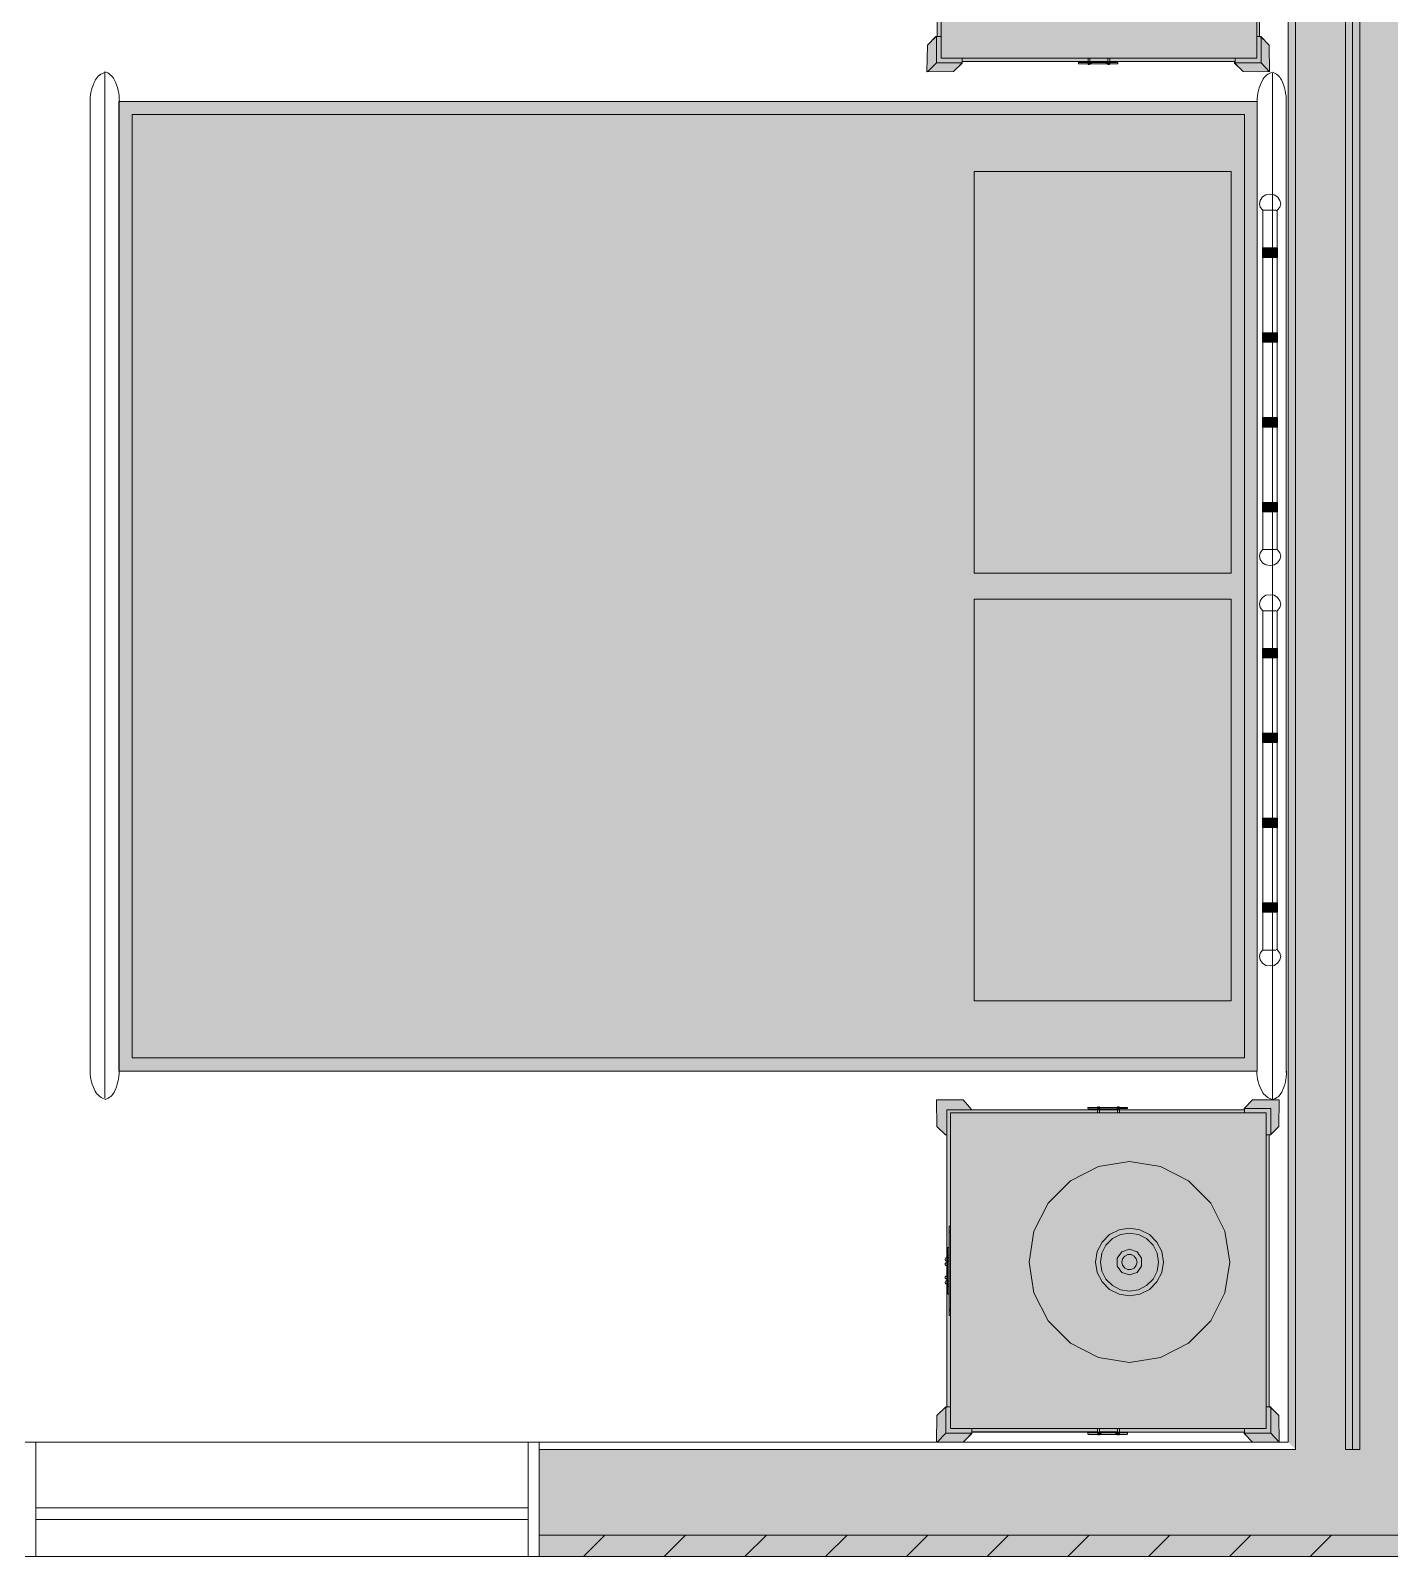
# Model space of a CAD drawing. Header units: inches. Extents: x 99 to 12024, y -5408 to 2559.
# Drawn here: x 8542.5 to 8637.7, y -5408.3 to -5301.4 of the extents above; entities that cross this region are included whole.
import ezdxf

# ---------------------------------------------------------------- set-up
doc = ezdxf.new("R2010")
doc.units = ezdxf.units.IN
doc.header["$LTSCALE"] = 96
doc.header["$MEASUREMENT"] = 0
for name, color, linetype, lineweight, true_color in [('Electrical', 7, 'Continuous', 20, 0xff0a0a), ('Furniture_ Interior', 7, 'Continuous', 25, 0x8080c0), ('Hatch', 7, 'Continuous', 0, 0x919191)]:
    doc.layers.add(name, color=color, linetype=linetype, lineweight=lineweight, true_color=true_color)
doc.layers.add('Walls_  Normal', color=6, linetype='Continuous', lineweight=13)
doc.layers.add('Windows', color=5, linetype='Continuous', lineweight=5)

# ---------------------------------------------------------------- blocks, each defined once
blk = doc.blocks.new('-Ready to Use Furn_Tables_Oriental Box Chest')
at = {"layer": 'Furniture_ Interior', "color": 163, "lineweight": 0, "true_color": 0x8080c0, "transparency": 33554687}
for p, q in [((12.34, 25.43), (13.03, 26.06)), ((12.43, 14.49), (12.43, 13.9)), ((-12.45, 12.41), (-12.45, 13.75)), ((-12.39, 13.91), (-12.02, 13.91)), ((-12.02, 13.76), (-12.39, 13.76)), ((-12.33, 13.78), (-12.34, 13.79)), ((-12.34, 13.75), (-12.34, 12.41)), ((-12.32, 13.77), (-12.32, 13.77)), ((-12.3, 13.77), (-12.3, 13.77)), ((11.99, 13.91), (12.37, 13.91)), ((12.37, 13.76), (11.99, 13.76)), ((12.24, 13.76), (12.24, 12.4)), ((12.28, 13.77), (12.28, 13.77)), ((12.29, 13.78), (12.32, 13.79)), ((12.3, 13.77), (12.3, 13.77)), ((12.32, 13.79), (12.31, 13.78)), ((12.31, 12.41), (12.31, 13.75)), ((12.32, 12.52), (12.32, 13.64)), ((12.33, 13.9), (12.34, 13.9)), ((12.43, 13.75), (12.43, 12.41)), ((-12.45, 11.57), (-12.45, 12.26)), ((-12.02, 12.25), (-12.39, 12.25)), ((-12.35, 12.26), (-12.37, 12.26)), ((-12.34, 12.37), (-12.33, 12.38)), ((-12.34, 12.25), (-12.34, 11.57)), ((-12.31, 12.4), (-12.02, 12.4)), ((11.99, 12.4), (12.37, 12.4)), ((12.37, 12.25), (11.99, 12.25)), ((12.28, 12.39), (12.28, 12.39)), ((12.31, 12.4), (12.3, 12.4)), ((12.3, 12.39), (12.3, 12.39)), ((12.31, 12.38), (12.32, 12.37)), ((12.31, 11.57), (12.31, 12.25)), ((12.34, 12.26), (12.33, 12.26)), ((12.43, 12.26), (12.43, 11.57)), ((-12.26, 2.68), (-12.26, 0.78)), ((12.34, 0.72), (12.34, 2.68)), ((-10.35, 0.78), (-12.26, 0.78)), ((-3.06, 0.97), (-3.06, 1.07)), ((-1.19, 0.87), (-1.19, 0.97)), ((1.17, 0.97), (1.17, 0.87)), ((3.04, 1.07), (3.04, 0.97))]:
    blk.add_line(p, q, dxfattribs=at)
at = {"layer": 'Furniture_ Interior', "lineweight": 0, "transparency": 33554687}
for p, q in [((-2.92, 0.97), (-2.92, 1.07)), ((2.9, 1.07), (2.9, 0.97))]:
    blk.add_line(p, q, dxfattribs=at)
at = {"layer": 'Furniture_ Interior', "color": 163, "lineweight": 0, "true_color": 0x8080c0, "transparency": 33554687}
for points in [[(-12.26, 23.39), (-12.36, 23.39), (-13.01, 24.04), (-13.03, 26.06), (-11, 26.04), (-10.35, 25.39), (-10.35, 25.29), (10.35, 25.29), (10.35, 25.39), (11, 26.04), (13.03, 26.06), (13.01, 24.04), (12.36, 23.39), (12.25, 23.39), (12.25, 2.68), (12.36, 2.68), (13.01, 2.03), (13.03, 0), (11, 0.03), (10.35, 0.68), (10.35, 0.78), (-10.35, 0.78), (-10.35, 0.68), (-11, 0.03), (-13.03, 0), (-13.01, 2.03), (-12.26, 2.68)], [(-12.47, 13.84), (-12.46, 13.87), (-12.43, 13.9), (-12.39, 13.91), (-12.36, 13.9), (-12.33, 13.87), (-12.32, 13.84), (-12.33, 13.8), (-12.36, 13.77), (-12.39, 13.76), (-12.43, 13.77), (-12.46, 13.8)], [(-12.34, 13.79), (-12.32, 13.78)], [(12.33, 13.77), (12.31, 13.8), (12.3, 13.84), (12.31, 13.87), (12.33, 13.9), (12.37, 13.91), (12.41, 13.9), (12.44, 13.87), (12.45, 13.84), (12.44, 13.8), (12.41, 13.77), (12.37, 13.76)], [(12.34, 13.64), (12.32, 13.64), (12.31, 13.65), (12.32, 13.65), (12.34, 13.66), (12.37, 13.66), (12.4, 13.66), (12.42, 13.65), (12.43, 13.65), (12.42, 13.64), (12.4, 13.64), (12.37, 13.64)], [(-12.47, 12.32), (-12.46, 12.36), (-12.43, 12.39), (-12.39, 12.4), (-12.36, 12.39), (-12.33, 12.36), (-12.32, 12.32), (-12.33, 12.29), (-12.36, 12.26), (-12.39, 12.25), (-12.43, 12.26), (-12.46, 12.29)], [(12.32, 12.37), (12.29, 12.38)], [(12.33, 12.26), (12.31, 12.29), (12.3, 12.32), (12.31, 12.36), (12.33, 12.39), (12.37, 12.4), (12.41, 12.39), (12.44, 12.36), (12.45, 12.32), (12.44, 12.29), (12.41, 12.26), (12.37, 12.25)]]:
    blk.add_lwpolyline(points, close=True, dxfattribs=at)
for points in [[(-12.02, 23.43), (-12.37, 23.43), (-12.37, 25.43), (-10.37, 25.43), (-10.37, 25.08)], [(11.99, 25.08), (11.99, 1.07), (-12.02, 1.07), (-12.02, 25.08), (11.99, 25.08)], [(10.34, 25.08), (10.34, 25.43), (12.34, 25.43), (12.34, 23.43), (11.99, 23.43)], [(-12.45, 13.9), (-12.45, 14.49), (-12.44, 14.51), (-12.42, 14.53), (-12.39, 14.53), (-12.37, 14.53), (-12.35, 14.51), (-12.35, 13.9), (-12.37, 13.9)], [(12.31, 13.91), (12.32, 14.51), (12.34, 14.53), (12.37, 14.53), (12.4, 14.53), (12.42, 14.51), (12.43, 14.49)], [(-12.31, 13.76), (-12.32, 13.76), (-12.35, 13.75), (-12.39, 13.74), (-12.44, 13.75), (-12.47, 13.76), (-12.49, 13.77), (-12.49, 13.88), (-12.47, 13.89), (-12.44, 13.9), (-12.42, 13.9)], [(-12.49, 13.77), (-12.47, 13.78), (-12.45, 13.79)], [(-12.45, 13.79), (-12.46, 13.78), (-12.47, 13.77), (-12.46, 13.76), (-12.43, 13.75), (-12.39, 13.75), (-12.36, 13.75), (-12.33, 13.76), (-12.33, 13.76)], [(12.46, 13.77), (12.45, 13.76), (12.42, 13.75), (12.37, 13.74), (12.33, 13.75), (12.29, 13.76), (12.29, 13.76)], [(12.31, 13.76), (12.3, 13.76), (12.31, 13.76), (12.33, 13.75), (12.37, 13.75), (12.41, 13.75), (12.44, 13.76), (12.45, 13.77), (12.44, 13.78), (12.42, 13.79)], [(12.32, 13.59), (12.31, 13.08), (12.32, 12.52)], [(12.43, 13.79), (12.45, 13.78), (12.46, 13.77), (12.46, 13.88), (12.45, 13.89), (12.42, 13.9), (12.4, 13.9)], [(-12.42, 12.26), (-12.44, 12.26), (-12.47, 12.27), (-12.49, 12.28), (-12.49, 12.39), (-12.47, 12.4), (-12.44, 12.41), (-12.39, 12.42), (-12.35, 12.41), (-12.32, 12.4), (-12.3, 12.39), (-12.3, 12.39)], [(-12.47, 12.38), (-12.45, 12.37), (-12.47, 12.38), (-12.49, 12.39)], [(-12.32, 12.39), (-12.32, 12.39), (-12.33, 12.4), (-12.36, 12.41), (-12.39, 12.41), (-12.43, 12.41), (-12.46, 12.4), (-12.47, 12.39), (-12.46, 12.38), (-12.45, 12.37)], [(-12.32, 12.38), (-12.34, 12.37), (-12.32, 12.38)], [(12.24, 12.25), (12.24, 2.68), (11.99, 2.68)], [(12.29, 12.4), (12.29, 12.4), (12.33, 12.41), (12.37, 12.42), (12.42, 12.41), (12.45, 12.4), (12.46, 12.39)], [(12.42, 12.37), (12.44, 12.38), (12.45, 12.39), (12.44, 12.4), (12.41, 12.41), (12.37, 12.41), (12.33, 12.41), (12.31, 12.4), (12.3, 12.4)], [(12.32, 12.41), (12.32, 12.51), (12.31, 12.51), (12.32, 12.52), (12.34, 12.52), (12.37, 12.52), (12.4, 12.52), (12.42, 12.52), (12.43, 12.51), (12.42, 12.51), (12.4, 12.5), (12.37, 12.5), (12.34, 12.5), (12.32, 12.51), (12.32, 12.41), (12.32, 12.51)], [(12.45, 12.38), (12.43, 12.37), (12.45, 12.38), (12.46, 12.39), (12.46, 12.28), (12.45, 12.27), (12.42, 12.26), (12.4, 12.26)], [(-12.34, 11.57), (-12.35, 11.54), (-12.37, 11.52), (-12.39, 11.52), (-12.42, 11.52), (-12.44, 11.54), (-12.45, 11.57)], [(12.43, 11.57), (12.42, 11.54), (12.4, 11.52), (12.37, 11.52), (12.34, 11.52), (12.32, 11.54), (12.31, 11.57)], [(3.39, 1.07), (3.39, 0.97), (-3.41, 0.97), (-3.41, 1.07)], [(1.77, 0.97), (1.77, 0.87), (-1.79, 0.87), (-1.79, 0.97)], [(-0.76, 0.97), (-0.76, 0.77), (-0.78, 0.72), (-0.81, 0.69), (-0.86, 0.67), (-0.91, 0.67), (-0.96, 0.69), (-1, 0.72), (-1.01, 0.77), (-1.01, 0.97)], [(-0.41, 0.82), (-0.41, 0.72), (-0.42, 0.7), (-0.44, 0.68), (-0.46, 0.67), (-0.56, 0.67), (-0.59, 0.68), (-0.61, 0.7), (-0.61, 0.72), (-0.61, 0.82)], [(0.59, 0.82), (0.59, 0.72), (0.58, 0.7), (0.56, 0.68), (0.54, 0.67), (0.44, 0.67), (0.41, 0.68), (0.39, 0.7), (0.39, 0.72), (0.39, 0.82)], [(0.99, 0.97), (0.99, 0.77), (0.98, 0.72), (0.94, 0.69), (0.89, 0.67), (0.84, 0.67), (0.79, 0.69), (0.75, 0.72), (0.74, 0.77), (0.74, 0.97)], [(10.34, 1.07), (10.34, 0.72), (12.34, 0.72), (13.02, 0.05)]]:
    blk.add_lwpolyline(points, dxfattribs=at)
at = {"layer": 'Furniture_ Interior', "color": 7, "lineweight": 0, "true_color": 0xffffff, "transparency": 33554687}
for points in [[(-13.03, 26.06), (-11, 26.04), (-13.03, 26.06), (-13.01, 24.04)], [(-13.01, 24.04), (-11, 26.04), (-13.01, 24.04), (-10.35, 25.29)], [(-11, 26.04), (-10.35, 25.39), (-11, 26.04), (-10.35, 25.29)], [(10.35, 25.29), (10.35, 25.39), (10.35, 25.29), (11, 26.04)], [(10.35, 25.29), (11, 26.04), (10.35, 25.29), (13.01, 24.04)], [(11, 26.04), (13.03, 26.06), (11, 26.04), (13.01, 24.04)], [(-12.26, 23.39), (-13.01, 24.04), (-12.26, 23.39), (-10.35, 25.29)], [(-12.26, 2.68), (-12.26, 23.39), (-12.26, 2.68), (-10.35, 25.29)], [(-12.26, 2.68), (-10.35, 25.29), (-12.26, 2.68), (12.25, 2.68)], [(-10.35, 25.29), (10.35, 25.29), (-10.35, 25.29), (12.25, 2.68)], [(13.01, 24.04), (12.25, 23.39), (13.01, 24.04), (10.35, 25.29)], [(10.35, 25.29), (12.25, 23.39), (10.35, 25.29), (12.25, 2.68)], [(-12.36, 23.39), (-13.01, 24.04), (-12.36, 23.39), (-12.26, 23.39)], [(12.36, 23.39), (12.25, 23.39), (12.36, 23.39), (13.01, 24.04)], [(-12.47, 13.84), (-12.46, 13.87), (-12.47, 13.84), (-12.33, 13.8)], [(-12.47, 13.84), (-12.33, 13.8), (-12.47, 13.84), (-12.46, 13.8)], [(-12.46, 13.87), (-12.43, 13.9), (-12.46, 13.87), (-12.39, 13.91)], [(-12.46, 13.87), (-12.39, 13.91), (-12.46, 13.87), (-12.36, 13.9)], [(-12.46, 13.87), (-12.36, 13.9), (-12.46, 13.87), (-12.33, 13.8)], [(-12.33, 13.8), (-12.36, 13.77), (-12.33, 13.8), (-12.46, 13.8)], [(-12.36, 13.77), (-12.43, 13.77), (-12.36, 13.77), (-12.46, 13.8)], [(-12.39, 13.76), (-12.43, 13.77), (-12.39, 13.76), (-12.36, 13.77)], [(-12.36, 13.9), (-12.33, 13.87), (-12.36, 13.9), (-12.32, 13.84)], [(-12.36, 13.9), (-12.32, 13.84), (-12.36, 13.9), (-12.33, 13.8)], [(12.31, 13.8), (12.3, 13.84), (12.31, 13.8), (12.31, 13.87)], [(12.31, 13.8), (12.33, 13.9), (12.31, 13.8), (12.37, 13.91)], [(12.37, 13.91), (12.41, 13.9), (12.37, 13.91), (12.31, 13.8)], [(12.31, 13.87), (12.33, 13.9), (12.31, 13.87), (12.31, 13.8)], [(12.31, 13.8), (12.41, 13.9), (12.31, 13.8), (12.44, 13.8)], [(12.31, 13.8), (12.41, 13.77), (12.31, 13.8), (12.33, 13.77)], [(12.44, 13.8), (12.41, 13.77), (12.44, 13.8), (12.31, 13.8)], [(12.32, 13.64), (12.31, 13.65), (12.32, 13.64), (12.32, 13.65)], [(12.32, 13.65), (12.34, 13.66), (12.32, 13.65), (12.34, 13.64)], [(12.34, 13.64), (12.32, 13.64), (12.34, 13.64), (12.32, 13.65)], [(12.33, 13.77), (12.41, 13.77), (12.33, 13.77), (12.37, 13.76)], [(12.34, 13.64), (12.34, 13.66), (12.34, 13.64), (12.37, 13.66)], [(12.37, 13.64), (12.34, 13.64), (12.37, 13.64), (12.37, 13.66)], [(12.4, 13.66), (12.4, 13.64), (12.4, 13.66), (12.37, 13.66)], [(12.37, 13.66), (12.4, 13.64), (12.37, 13.66), (12.37, 13.64)], [(12.4, 13.66), (12.42, 13.65), (12.4, 13.66), (12.4, 13.64)], [(12.42, 13.65), (12.42, 13.64), (12.42, 13.65), (12.4, 13.64)], [(12.44, 13.87), (12.45, 13.84), (12.44, 13.87), (12.41, 13.9)], [(12.41, 13.9), (12.45, 13.84), (12.41, 13.9), (12.44, 13.8)], [(12.43, 13.65), (12.42, 13.64), (12.43, 13.65), (12.42, 13.65)], [(-12.46, 12.36), (-12.32, 12.32), (-12.46, 12.36), (-12.47, 12.32)], [(-12.47, 12.32), (-12.32, 12.32), (-12.47, 12.32), (-12.33, 12.29)], [(-12.33, 12.29), (-12.36, 12.26), (-12.33, 12.29), (-12.47, 12.32)], [(-12.47, 12.32), (-12.36, 12.26), (-12.47, 12.32), (-12.46, 12.29)], [(-12.46, 12.36), (-12.43, 12.39), (-12.46, 12.36), (-12.39, 12.4)], [(-12.39, 12.4), (-12.32, 12.32), (-12.39, 12.4), (-12.46, 12.36)], [(-12.36, 12.26), (-12.39, 12.25), (-12.36, 12.26), (-12.46, 12.29)], [(-12.46, 12.29), (-12.39, 12.25), (-12.46, 12.29), (-12.43, 12.26)], [(-12.36, 12.39), (-12.32, 12.32), (-12.36, 12.39), (-12.39, 12.4)], [(-12.33, 12.36), (-12.32, 12.32), (-12.33, 12.36), (-12.36, 12.39)], [(12.31, 12.36), (12.33, 12.39), (12.31, 12.36), (12.3, 12.32)], [(12.3, 12.32), (12.33, 12.39), (12.3, 12.32), (12.31, 12.29)], [(12.31, 12.29), (12.33, 12.39), (12.31, 12.29), (12.37, 12.4)], [(12.31, 12.29), (12.37, 12.4), (12.31, 12.29), (12.41, 12.26)], [(12.37, 12.25), (12.33, 12.26), (12.37, 12.25), (12.31, 12.29)], [(12.31, 12.29), (12.41, 12.26), (12.31, 12.29), (12.37, 12.25)], [(12.37, 12.4), (12.41, 12.39), (12.37, 12.4), (12.41, 12.26)], [(12.44, 12.36), (12.41, 12.26), (12.44, 12.36), (12.41, 12.39)], [(12.45, 12.32), (12.41, 12.26), (12.45, 12.32), (12.44, 12.36)], [(12.44, 12.29), (12.41, 12.26), (12.44, 12.29), (12.45, 12.32)], [(-11, 0.03), (-13.01, 2.03), (-11, 0.03), (-12.26, 2.68)], [(12.25, 2.68), (-10.35, 0.78), (12.25, 2.68), (-12.26, 2.68)], [(-10.35, 0.78), (-11, 0.03), (-10.35, 0.78), (-12.26, 2.68)], [(10.35, 0.78), (-10.35, 0.78), (10.35, 0.78), (12.25, 2.68)], [(12.25, 2.68), (11, 0.03), (12.25, 2.68), (10.35, 0.78)], [(12.25, 2.68), (13.01, 2.03), (12.25, 2.68), (11, 0.03)], [(12.36, 2.68), (13.01, 2.03), (12.36, 2.68), (12.25, 2.68)], [(-13.03, 0), (-13.01, 2.03), (-13.03, 0), (-11, 0.03)], [(13.01, 2.03), (13.03, 0), (13.01, 2.03), (11, 0.03)], [(-10.35, 0.68), (-11, 0.03), (-10.35, 0.68), (-10.35, 0.78)], [(11, 0.03), (10.35, 0.68), (11, 0.03), (10.35, 0.78)]]:
    blk.add_solid(points, dxfattribs=at)
blk = doc.blocks.new('Beds_Queen_Queen (freesia)')
at = {"layer": 'Furniture_ Interior', "color": 163, "lineweight": 0, "true_color": 0x8080c0, "transparency": 33554687}
for p, q in [((-33.9, 83.81), (34.11, 83.81)), ((-35.9, 82.85), (35.96, 82.85)), ((-33.01, 80.89), (-33.01, 2.95)), ((33.08, 80.89), (-33.01, 80.89)), ((33.08, 2.95), (33.08, 80.89)), ((-0.88, 79.95), (-29.02, 79.95)), ((-29.02, 79.95), (-29.02, 61.95)), ((-0.88, 61.95), (-0.88, 79.95)), ((29.09, 79.95), (0.95, 79.95)), ((0.95, 79.95), (0.95, 61.95)), ((29.09, 61.95), (29.09, 79.95)), ((-29.02, 61.95), (-0.88, 61.95)), ((0.95, 61.95), (29.09, 61.95)), ((-33.01, 2.95), (33.08, 2.95)), ((-33.9, 2.04), (34.12, 2.04)), ((-35.99, 1.02), (35.87, 1.02)), ((34.04, 0), (-34.01, 0))]:
    blk.add_line(p, q, dxfattribs=at)
blk.add_lwpolyline([(34.02, 2.02), (-33.92, 2.02), (-33.92, 81.76), (34.02, 81.76)], close=True, dxfattribs=at)
for centre, radius, start, end in [((-35.03, 82.59), 0.964, 115.0772, 165), ((-33.9, 80.17), 3.64, 90, 115.0771), ((34.02, 80.5), 3.33, 64.0412, 90), ((35.05, 82.61), 0.974, 15, 64.0412), ((-34.87, 83.13), 1.13, 195, 242.2658), ((34.85, 83.14), 1.18, 298.9264, 345), ((-33.92, 84.94), 3.17, 242.2658, 270), ((34.02, 84.65), 2.9, 270, 298.9264), ((-34.99, 0.75), 1.04, 116.0153, 164.9998), ((-34.84, 1.38), 1.17, 194.9999, 241.0997), ((-33.9, -1.48), 3.53, 89.9999, 116.0151), ((34, -1.3), 3.33, 64.0412, 90), ((34.82, 1.41), 1.21, 299.522, 344.9999), ((35.03, 0.82), 0.974, 14.9997, 64.0412), ((-34.01, 2.87), 2.87, 241.1, 270.0001), ((34.04, 2.78), 2.78, 270, 299.522)]:
    blk.add_arc(centre, radius, start, end, dxfattribs=at)
at = {"layer": 'Furniture_ Interior', "color": 7, "lineweight": 0, "true_color": 0xffffff, "transparency": 33554687}
for points in [[(-33.92, 2.02), (-33.92, 81.76), (-33.92, 2.02), (34.02, 2.02)], [(34.02, 2.02), (-33.92, 81.76), (34.02, 2.02), (34.02, 81.76)]]:
    blk.add_solid(points, dxfattribs=at)
blk = doc.blocks.new('Interior Accessories_Wall Accents_Wall Hanging (w_ bottom)')
at = {"layer": 'Furniture_ Interior', "color": 163, "lineweight": 0, "true_color": 0x8080c0, "transparency": 33554687}
for p, q in [((-13, 1.25), (-5, 1.25)), ((-4, 1.25), (4, 1.25)), ((5, 1.25), (13, 1.25)), ((17.95, 1.19), (18.03, 1.28)), ((-5, 0.25), (-13, 0.25)), ((4, 0.25), (-4, 0.25)), ((13, 0.25), (5, 0.25))]:
    blk.add_line(p, q, dxfattribs=at)
for points in [[(-18, 0.25), (-18.03, 0.22), (-18.34, 0.06), (-18.69, 0), (-19.04, 0.06), (-19.41, 0.22), (-19.63, 0.46), (-19.69, 0.75), (-19.63, 1.04), (-19.41, 1.28), (-19.04, 1.44), (-18.69, 1.5), (-18.34, 1.44), (-18.03, 1.28), (-17.95, 1.19)], [(-18, 1.25), (-18, 1.25), (-14, 1.25)], [(-14, 0.25), (-18, 0.25), (-18, 1.16)], [(14, 1.25), (18, 1.25), (18, 1.25), (18.03, 1.28), (18.34, 1.44), (18.69, 1.5), (19.04, 1.44), (19.41, 1.28), (19.63, 1.04), (19.69, 0.75), (19.63, 0.46), (19.41, 0.22), (19.04, 0.06), (18.69, 0), (18.34, 0.06), (18.03, 0.22), (18, 0.25)], [(18, 1.16), (18, 0.25), (14, 0.25)]]:
    blk.add_lwpolyline(points, dxfattribs=at)
for points in [[(-14, 1.27), (-13, 1.27), (-13, 0.23), (-14, 0.23)], [(-5, 1.27), (-4, 1.27), (-4, 0.23), (-5, 0.23)], [(4, 1.27), (5, 1.27), (5, 0.23), (4, 0.23)], [(13, 1.27), (14, 1.27), (14, 0.23), (13, 0.23)]]:
    blk.add_lwpolyline(points, close=True, dxfattribs=at)
at = {"layer": 'Furniture_ Interior', "color": 7, "lineweight": 0, "true_color": 0xffffff, "transparency": 33554687}
for points in [[(-13, 1.27), (-13, 0.23), (-13, 1.27), (-14, 1.27)], [(-14, 1.27), (-13, 0.23), (-14, 1.27), (-14, 0.23)], [(-5, 0.23), (-5, 1.27), (-5, 0.23), (-4, 1.27)], [(-4, 1.27), (-4, 0.23), (-4, 1.27), (-5, 0.23)], [(5, 1.27), (5, 0.23), (5, 1.27), (4, 1.27)], [(4, 1.27), (5, 0.23), (4, 1.27), (4, 0.23)], [(13, 0.23), (13, 1.27), (13, 0.23), (14, 1.27)], [(14, 1.27), (14, 0.23), (14, 1.27), (13, 0.23)]]:
    blk.add_solid(points, dxfattribs=at)
blk = doc.blocks.new('Lighting (interior)_Lamps_Table Lamps_Vase Lamp')
at = {"layer": 'Electrical', "lineweight": 0, "transparency": 33554687}
for points in [[(-6.69, 4.86), (-7.03, 7.03), (-6.69, 9.2), (-5.69, 11.16), (-4.13, 12.72), (-2.17, 13.72), (0, 14.06), (2.17, 13.72), (4.13, 12.72), (5.69, 11.16), (6.69, 9.2), (7.03, 7.03), (6.69, 4.86), (5.69, 2.9), (4.13, 1.34), (2.17, 0.34), (0, 0), (-2.17, 0.34), (-4.13, 1.34), (-5.69, 2.9)], [(-1.92, 5.63), (-2.26, 6.3), (-2.38, 7.03), (-2.26, 7.77), (-1.92, 8.43), (-1.4, 8.95), (-0.73, 9.29), (0, 9.41), (0.73, 9.29), (1.4, 8.95), (1.92, 8.43), (2.26, 7.77), (2.38, 7.03), (2.26, 6.3), (1.92, 5.63), (1.4, 5.11), (0.73, 4.77), (0, 4.66), (-0.73, 4.77), (-1.4, 5.11)], [(-1.65, 5.84), (-1.93, 6.4), (-2.03, 7.03), (-1.93, 7.66), (-1.65, 8.23), (-1.2, 8.68), (-0.63, 8.97), (0, 9.07), (0.63, 8.97), (1.2, 8.68), (1.65, 8.23), (1.93, 7.66), (2.03, 7.03), (1.93, 6.4), (1.65, 5.84), (1.2, 5.39), (0.63, 5.1), (0, 5), (-0.63, 5.1), (-1.2, 5.39)], [(-0.85, 6.75), (-0.85, 7.31), (-0.53, 7.76), (0, 7.93), (0.53, 7.76), (0.85, 7.31), (0.85, 6.75), (0.53, 6.31), (0, 6.14), (-0.53, 6.31)], [(-0.48, 6.8), (-0.54, 7.03), (-0.48, 7.26), (-0.33, 7.45), (-0.12, 7.55), (0.12, 7.55), (0.33, 7.45), (0.48, 7.26), (0.54, 7.03), (0.48, 6.8), (0.33, 6.61), (0.12, 6.51), (-0.12, 6.51), (-0.33, 6.61)]]:
    blk.add_lwpolyline(points, close=True, dxfattribs=at)

msp = doc.modelspace()

# ---------------------------------------------------------------- linework, layer by layer
at = {"layer": 'Hatch', "color": 1, "transparency": 33554687}
for p, q in [((8581.23, -5408.32), (8582.73, -5406.82)), ((8586.89, -5408.32), (8588.39, -5406.82)), ((8592.55, -5408.32), (8594.05, -5406.82)), ((8598.2, -5408.32), (8599.7, -5406.82)), ((8603.86, -5408.32), (8605.36, -5406.82)), ((8609.52, -5408.32), (8611.02, -5406.82)), ((8615.17, -5408.32), (8616.67, -5406.82)), ((8620.83, -5408.32), (8622.33, -5406.82)), ((8626.49, -5408.32), (8627.99, -5406.82)), ((8632.14, -5408.32), (8633.64, -5406.82))]:
    msp.add_line(p, q, dxfattribs=at)
at = {"layer": 'Walls_  Normal', "transparency": 33554687}
for p, q in [((8634.62, -5031.82), (8634.62, -5400.82)), ((8635.12, -5031.82), (8635.12, -5400.82)), ((8635.62, -5031.82), (8635.62, -5400.82)), ((8630.62, -5240.82), (8630.62, -5400.32)), ((8631.12, -5240.32), (8631.12, -5400.82)), ((8578.12, -5408.32), (8578.12, -5400.32)), ((8630.62, -5400.32), (8578.12, -5400.32)), ((8578.12, -5406.82), (8578.12, -5400.82)), ((8631.12, -5400.82), (8578.12, -5400.82)), ((8634.62, -5400.82), (8635.12, -5400.82)), ((8635.62, -5400.82), (8634.62, -5400.82)), ((8635.12, -5400.82), (8635.62, -5400.82)), ((8692.12, -5406.82), (8578.12, -5406.82)), ((8692.12, -5408.32), (8578.12, -5408.32))]:
    msp.add_line(p, q, dxfattribs=at)
at = {"layer": 'Walls_  Normal', "color": 252, "true_color": 0x949494, "transparency": 33554687}
for points in [[(8634.62, -5031.82), (8634.62, -5400.82), (8631.12, -5031.82), (8631.12, -5400.82)], [(8635.12, -5031.82), (8635.12, -5400.82), (8634.62, -5031.82), (8634.62, -5400.82)], [(8635.62, -5031.82), (8635.62, -5400.82), (8635.12, -5031.82), (8635.12, -5400.82)], [(8639.12, -5031.82), (8639.12, -5400.82), (8635.62, -5031.82), (8635.62, -5400.82)], [(8631.12, -5240.32), (8631.12, -5400.82), (8630.62, -5240.82), (8630.62, -5400.32)], [(8692.12, -5406.82), (8578.12, -5406.82), (8692.12, -5400.82), (8578.12, -5400.82)], [(8692.12, -5408.32), (8578.12, -5408.32), (8692.12, -5406.82), (8578.12, -5406.82)]]:
    msp.add_solid(points, dxfattribs=at)
at = {"layer": 'Windows', "transparency": 33554687}
for p, q in [((8578.12, -5400.32), (8542.12, -5400.32)), ((8542.12, -5400.32), (8542.87, -5400.32)), ((8542.87, -5408.32), (8542.87, -5400.32)), ((8577.37, -5400.32), (8578.12, -5400.32)), ((8577.37, -5408.32), (8577.37, -5400.32)), ((8578.12, -5408.32), (8578.12, -5400.32)), ((8542.87, -5404.92), (8577.37, -5404.92)), ((8542.87, -5405.72), (8577.37, -5405.72)), ((8578.12, -5408.32), (8542.12, -5408.32)), ((8542.12, -5408.32), (8542.87, -5408.32)), ((8577.37, -5408.32), (8578.12, -5408.32))]:
    msp.add_line(p, q, dxfattribs=at)

# ---------------------------------------------------------------- block references
at = {"layer": 'Electrical', "transparency": 33554687, "rotation": 179.9999999999999}
msp.add_blockref('Lighting (interior)_Lamps_Table Lamps_Vase Lamp', (8619.49, -5380.66), dxfattribs=at)
at = {"layer": 'Furniture_ Interior', "transparency": 33554687, "xscale": 0.9208633303642273, "yscale": 0.9212383031845092, "rotation": 269.9999999999999}
for p in [(8605.3, -5292.32), (8605.97, -5388.32)]:
    msp.add_blockref('-Ready to Use Furn_Tables_Oriental Box Chest', p, dxfattribs=at)
at = {"layer": 'Furniture_ Interior', "transparency": 33554687, "rotation": 269.9999999999999}
msp.add_blockref('Beds_Queen_Queen (freesia)', (8546.67, -5340.31), dxfattribs=at)
at = {"layer": 'Furniture_ Interior', "transparency": 33554687, "xscale": 0.6603174805641174, "rotation": 269.9999999999999}
for p in [(8628.59, -5325.9), (8628.59, -5353.95)]:
    msp.add_blockref('Interior Accessories_Wall Accents_Wall Hanging (w_ bottom)', p, dxfattribs=at)

doc.saveas('drawing.dxf')
